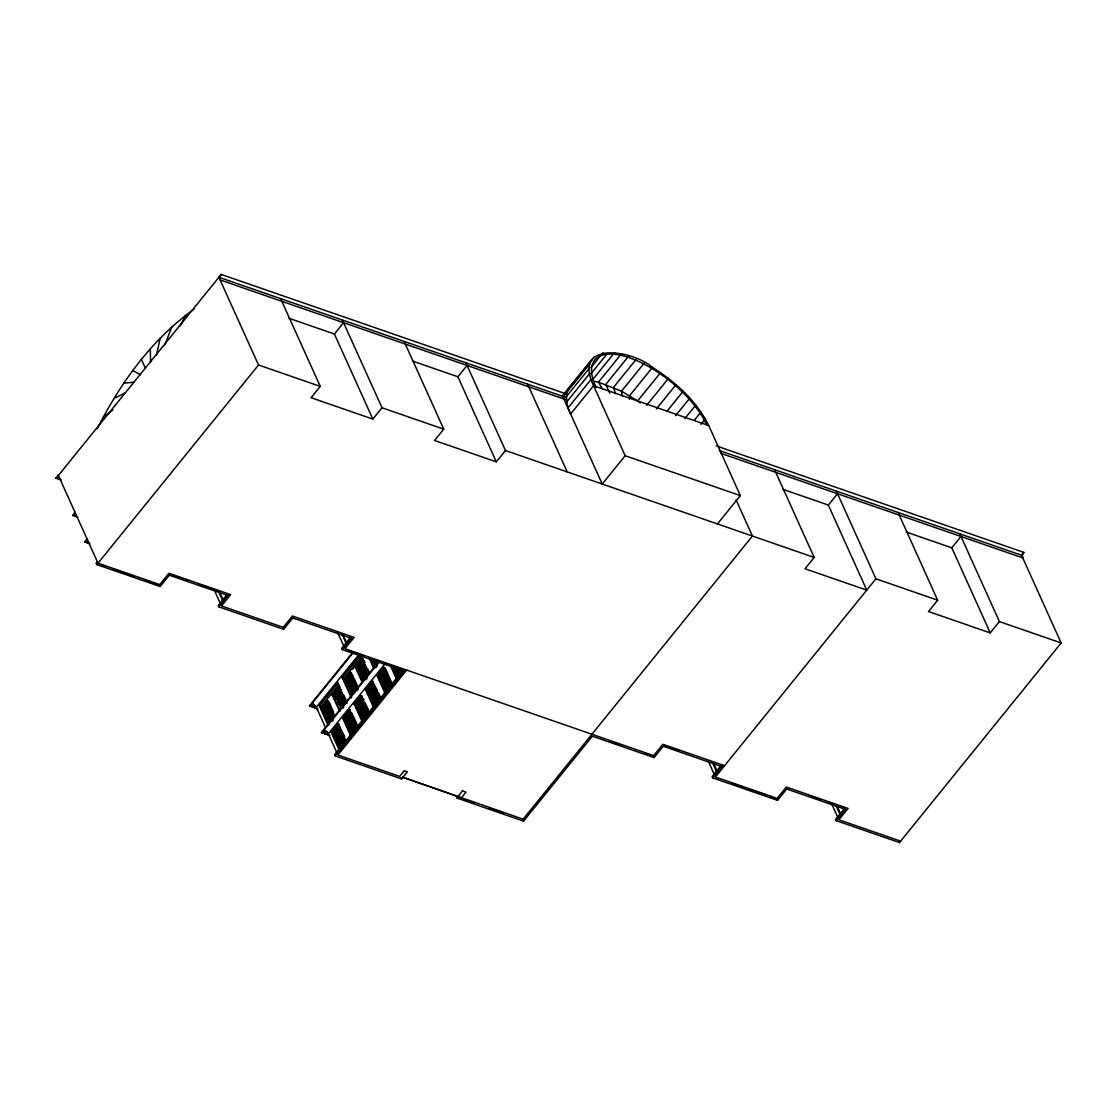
<?xml version="1.0" encoding="UTF-8"?>
<svg xmlns="http://www.w3.org/2000/svg" width="1117" height="1117" viewBox="0 0 1117 1117"><rect width="100%" height="100%" fill="white"/><g stroke="black" fill="none" stroke-linecap="round" stroke-linejoin="round"><path stroke-width="1.5" d="M629.429 399.202L629.555 395.739L652.482 367.423C675.436 381.874 696.645 400.933 708.75 425.577L740.362 495.613L717.435 523.929M325.536 709.127L326.471 711.222L325.564 712.353C324.112 709.798 327.449 703.445 330.143 706.698L328.314 708.96L327.379 708.639M336.789 697.413C336.315 695.039 338.339 690.334 341.216 691.94M336.664 730.63L337.837 733.227L336.008 735.489C334.905 733.003 337.055 727.6 340.196 729.233M348.197 682.333L349.579 678.55L352.162 677.433L348.197 682.333L348.49 684.037L350.319 681.775L349.16 679.192M347.178 719.627L349.202 715.201L351.143 714.712L347.178 719.627L347.471 721.331L351.143 716.793L350.193 714.698M359.66 668.175L361.685 663.749L363.639 663.275L359.66 668.175L359.953 669.879L363.625 665.355L362.676 663.261M358.641 705.469L360.023 701.685L362.62 700.554L358.641 705.469L358.934 707.173L360.763 704.911L359.604 702.314M370.174 692.233L370.942 688.351L373.469 686.299M382.531 674.012L383.703 676.595L381.86 678.857C380.757 676.371 382.922 670.982 386.063 672.602M652.482 367.423C632.376 349.649 572.169 340.699 593.532 385.686L570.605 414.002C566.082 404.536 562.996 389.316 574.124 383.215M156.464 355.346L160.122 338.479M164.785 345.069L171.683 327.295M97.165 428.858C120.482 382.712 151.842 339.359 194.246 308.99M180.019 326.122L185.659 315.525M61.016 479.989L56.087 478.285L58.14 474.92L98.003 563.191L159.745 584.582L168.918 573.258L230.66 594.635L221.487 605.959L283.229 627.335L292.403 616.012L354.145 637.402L344.971 648.726L653.668 755.637L662.842 744.313L724.584 765.69M58.377 475.451L221.194 274.433L564.909 393.463L562.605 396.284L602.231 484.038L625.157 455.722L593.532 385.686L708.75 425.577M74.951 512.144L72.898 515.509L77.771 517.199M89.779 543.784L84.906 542.094L86.958 538.729M292.193 616.64L292.794 617.966L283.62 629.29L218.792 606.838L227.966 595.515L169.309 575.199L160.136 586.523L96.858 564.616L96.257 563.289L97.402 561.865M96.858 564.616L258.516 365.008L218.89 277.253L566.487 397.638M342.374 320.02L382 407.761L372.827 419.084L334.402 334.011L343.575 322.673M280.632 298.644L320.258 386.384L311.084 397.708L372.827 419.084M465.859 362.788L505.484 450.528L496.311 461.852L457.886 376.764L467.06 365.441M404.117 341.397L443.742 429.151L434.569 440.475L496.311 461.852M342.277 649.605L351.45 638.282L350.85 636.955L341.676 648.279L342.277 649.605L404.019 670.982L335.226 755.93L401.603 778.912L407.328 771.833L404.242 770.758L399.663 776.427L337.92 755.05L406.714 670.102M317.731 709.058L309.479 705.762L352.064 653.18M353.447 652.314L309.73 706.293L313.877 705.818L316.125 706.866L325.466 727.46M310.442 706.084L312.425 703.626L316.306 707.187L358.892 654.604M312.858 703.822L311.154 705.93L315.106 706.153L316.306 707.187M562.326 396.004L591.801 359.604M563.987 394.189L594.565 356.449M313.291 704.073L311.88 705.818L313.779 706.475M313.723 704.352L312.578 705.762L314.114 706.293M562.759 397.261L590.055 363.542M314.142 704.659L313.249 705.762L314.449 706.181M314.547 704.995L313.877 705.818L315.678 706.377M566.417 396.535L589.343 368.219M590.921 367.521L602.943 352.693M338.507 685.154L320.16 707.815L318.959 705.148L337.306 682.501L339.428 685.475L335.114 690.809M350.487 671.82L344.022 679.82L343.087 679.499L341.886 676.832L359.157 655.525M321.082 708.136L319.881 705.469L338.228 682.822M344.022 679.82L342.821 677.153L361.154 654.506M566.766 401.841L589.706 373.525M343.087 679.499L361.433 656.852M590.921 373.734L607.313 353.503M352.651 669.153L355.89 665.16M327.839 724.821L320.761 709.141L327.644 700.652L334.723 716.332M339.303 710.677L332.224 694.983L339.107 686.494L340.029 686.815L333.145 695.305L340.238 710.998M351.436 697.971L343.687 680.825L350.57 672.336L352.693 675.31M362.243 682.361L355.15 666.667L362.034 658.178L369.113 673.858M328.775 725.142L321.682 709.463L328.566 700.973L333.662 712.269M351.701 696.84L344.622 681.147L351.492 672.657M362.508 681.216L356.086 666.989L362.955 658.499L364.756 662.479L363.835 662.158M568.176 407.691L591.102 379.375M592.75 379.515L614.587 352.539M325.27 710.649L329.236 705.735M336.734 696.491L340.699 691.591M358.124 689.552L352.148 678.061L347.569 683.716L352.12 693.825L354.187 691.269L354.675 692.345M367.074 678.675L366.111 676.553L368.177 673.998L363.611 663.903L359.032 669.558L363.597 679.667L365.65 677.125L366.139 678.187M325.801 712.883L327.867 710.342L326.932 710.021L324.879 712.562L327.714 717.142L328.747 715.871L325.899 711.292M327.393 709.449L329.459 706.907L330.381 707.229L332.308 711.473L331.386 711.152L329.32 713.707L327.393 709.449L329.766 712.967L331.833 710.412M341.984 702.202L342.905 702.523L344.971 699.982L345.935 702.104L345.013 701.783L342.947 704.338L338.856 695.291L340.922 692.749M349.872 681.705L347.806 684.246L350.654 688.826L352.721 686.285L349.872 681.705L350.794 682.026L348.727 684.567M354.312 682.85L352.246 685.391L350.333 681.133L352.386 678.591L353.321 678.913L351.255 681.454L353.167 685.712L351.31 684.889M364.645 671.554L361.796 666.975L363.849 664.433L364.784 664.755L362.718 667.296L364.645 671.554L365.664 670.284L362.83 665.704M338.856 694.481L339.777 694.802L341.607 692.54L340.685 692.219A4.035 2.36 -70.9 0 0 337.194 692.386A4.035 2.36 -70.9 0 0 336.105 697.874L341.593 708.304M350.319 680.323L352.162 679.513L351.213 677.419M328.328 709.77L330.381 707.229M339.847 699.047L340.769 699.368L338.702 701.923L337.264 698.725L339.331 696.184L337.934 695.612M341.704 699.87L340.783 699.549L342.849 696.994L343.771 697.315L341.704 699.87L339.791 695.612L341.858 693.071L342.333 694.132L340.266 696.673L339.345 696.352M360.191 670.409L359.269 670.088L361.336 667.547L363.248 671.806L361.196 674.347L362.117 674.668L360.191 670.409L362.257 667.868L360.861 667.296M326.276 713.945L328.342 711.403M330.869 708.29L328.803 710.831L327.881 710.51M337.739 699.787L339.805 697.245L338.884 696.924M349.216 685.643L351.269 683.087L350.347 682.766M353.796 679.974L351.729 682.515L350.808 682.194M360.679 671.485L362.746 668.929L361.81 668.608M326.764 715.02L328.817 712.464L327.895 712.143M331.344 709.351L329.278 711.892L327.421 711.082M338.228 700.862L340.294 698.307M349.691 686.704L351.757 684.149L350.822 683.827M361.154 672.546L363.22 669.991L362.299 669.669M327.239 716.081L329.306 713.526M350.166 687.765L352.232 685.21M361.643 673.607L363.695 671.052L362.774 670.731M366.222 667.938L364.156 670.493L363.234 670.172M338.256 702.663L340.322 700.108L338.409 695.863L336.343 698.404L337.264 698.725M351.785 685.964L349.719 688.505L350.654 688.826M363.709 671.233L365.776 668.692M329.096 714.796L327.03 717.351L329.878 721.931L328.957 721.61L331.023 719.055L329.096 714.796L330.018 715.117L327.965 717.673M329.557 714.238L331.623 711.683L332.545 712.004L330.478 714.559L332.405 718.817L329.557 714.238L330.478 714.559M340.559 700.652L338.493 703.193L341.341 707.773L340.42 707.452L342.486 704.897L340.559 700.652L341.495 700.973L339.428 703.515M350.892 689.357L352.958 686.815L352.023 686.494L349.97 689.035L352.818 693.615M355.122 691.772L352.483 685.922L354.55 683.381L356.923 686.885L354.857 689.44L353.921 689.119M363.5 672.336L361.433 674.877L364.282 679.457L363.346 679.136L365.413 676.581L363.5 672.336L365.357 673.146L367.423 670.605L367.898 671.666L365.845 674.221L364.91 673.9M367.94 673.467L365.873 676.022L363.947 671.764L366.013 669.223L366.948 669.544L364.882 672.085L366.795 676.343L364.938 675.52M621.415 353.838L598.475 382.154L593.364 381.176M330.241 714.028L331.274 712.758L328.426 708.178M339.191 702.984L340.224 701.713L337.376 697.134M341.942 700.401L344.008 697.846L343.087 697.539L341.02 700.08L343.868 704.659M356.477 687.625L354.41 690.18L355.332 690.501L353.419 686.243L355.471 683.702M362.355 675.199L364.421 672.657M373.818 661.041L374.851 659.77L372.896 660.719L375.745 665.299L374.809 664.978L376.876 662.437L375.926 660.301M328.44 718.734L330.506 716.192L329.585 715.871M330.967 715.62L333.034 713.079L333.508 714.14L331.442 716.681L330.52 716.36M339.903 704.576L341.97 702.034L341.048 701.713M351.366 690.418L353.433 687.877L352.511 687.555M355.96 684.763L353.894 687.304L352.972 686.983M362.83 676.26L364.896 673.719L363.974 673.397M374.307 662.102L375.34 660.831L376.778 664.029L375.843 663.707M328.915 719.795L330.981 717.254M340.392 705.637L342.444 703.096L341.523 702.775M351.855 691.479L353.921 688.938L352.986 688.617M356.435 685.824L354.368 688.365L353.447 688.044M363.318 677.335L365.385 674.78L364.449 674.459M374.781 663.177L376.848 660.622M329.403 720.856L331.47 718.315L330.534 717.994M332.95 716.472L331.931 717.742L330.06 716.932M340.867 706.712L341.9 705.427M345.446 701.043L343.394 703.598L342.458 703.277M352.33 692.554L354.396 689.999L353.475 689.678M363.793 678.396L365.859 675.841M368.387 672.727L366.32 675.282L365.399 674.961M375.256 664.238L377.323 661.683M331.484 718.496L333.536 715.941M351.883 693.294L353.949 690.739L352.023 686.494M378.37 660.594L377.337 661.864L376.862 660.803M332.182 719.907L331.26 719.585L329.194 722.141L324.628 712.032A4.035 2.36 -70.9 0 1 325.731 706.544A4.035 2.36 -70.9 0 1 329.222 706.377L330.143 706.698M332.196 720.088L331.721 719.027L333.788 716.472L329.222 706.377L324.628 712.032L325.564 712.353M340.657 707.983L342.724 705.427L343.645 705.749M337.697 693.35L338.856 695.933L337.027 698.195L336.105 697.874L340.685 692.219L345.251 702.314L343.184 704.869L343.659 705.93M354.647 690.711L356.714 688.156M378.607 661.124L377.574 662.395L378.063 663.456M329.683 735.628L321.487 732.347L378.272 662.241M379.626 661.404L321.724 732.878L325.885 732.417L328.314 733.771L385.002 663.777M322.45 732.668L324.433 730.211L328.314 733.771L326.988 732.682L324.824 733.953M324.865 730.42L323.162 732.515L325.452 733.311M376.457 666.891L377.49 665.62M325.298 730.658L323.874 732.403L325.787 733.059M628.731 356.016L605.805 384.332L609.812 393.184M325.731 730.937L324.586 732.347L326.122 732.892M326.15 731.244L325.256 732.361L326.457 732.766M326.555 731.579L325.885 732.417L327.672 732.975M338.954 749.423L331.204 732.277L338.088 723.774L339.01 724.095L332.126 732.598L339.875 749.744M350.417 735.265L342.668 718.119L349.551 709.616L357.957 728.228M362.536 722.573L354.131 703.961L361.014 695.458L363.737 699.773L362.816 699.451M373.343 706.949L365.594 689.803L372.478 681.314L373.399 681.635L366.53 690.124L373.609 705.804M384.807 692.791L377.071 675.645L383.941 667.156L392.346 685.768M351.338 735.586L343.589 718.44L350.473 709.937M362.802 721.428L355.066 704.282L361.936 695.779M385.742 693.112L377.993 675.967L384.876 667.477M636.453 359.046L613.512 387.362L615.453 393.505M335.714 733.771L339.68 728.87M370.104 691.311L374.6 686.76M381.567 677.153L385.547 672.252M345.67 742.791L339.666 729.499L335.072 735.168L340.601 747.399M356.658 727.572L351.129 715.341L346.549 721.01L352.539 734.302M368.596 714.489L362.592 701.183L358.012 706.852L364.016 720.144M374.991 704.925L369.476 692.694L374.055 687.039L374.991 687.36L373.148 689.622L372.226 689.301M386.943 691.828L380.939 678.536L385.519 672.881L391.522 686.173M339.763 736.843L341.83 734.288L342.751 734.609L340.685 737.164L339.763 736.843L337.837 732.584L339.903 730.029L340.825 730.35L341.313 731.426L339.247 733.967L338.325 733.646M350.752 721.624L351.673 721.931L353.74 719.39L352.777 717.268L350.71 719.809L348.853 718.999L346.787 721.54L349.146 725.059L351.213 722.504M353.293 720.13L351.227 722.685L349.3 718.426L351.366 715.871L352.302 716.192L350.235 718.748L352.148 723.006L354.215 720.451M359.171 707.703L361.238 705.162L360.316 704.841L358.25 707.382L361.098 711.962L362.131 710.691L359.283 706.112M361.796 702.998L364.645 707.564L363.611 708.848L360.777 704.269L362.83 701.727M372.743 692.805L374.6 693.629L376.666 691.074L377.141 692.135L375.089 694.69L374.153 694.369L372.24 690.111L374.307 687.569L375.703 688.952L373.637 691.493L372.715 691.172M382.112 679.387L384.164 676.846L383.243 676.525L381.176 679.066L383.55 682.585L385.616 680.03M389.47 688.714L383.703 675.953L385.77 673.411L388.13 676.916L386.063 679.471L385.142 679.15M360.763 703.459L362.606 702.649L361.657 700.541M370.397 693.015L371.319 691.884L370.369 689.789M336.357 734.428L339.191 738.993L338.172 740.278L336.245 736.019L338.311 733.464L336.915 732.906M340.685 737.164L338.772 732.906L340.825 730.35M347.708 721.861L349.775 719.32M363.611 708.848L361.699 704.59L363.765 702.048M370.746 691.954L373.595 696.533L372.561 697.804L370.635 693.545L372.701 691.004L371.305 690.432M375.089 694.69L373.162 690.432L375.228 687.89M385.616 680.211L387.683 677.656L388.618 677.977L386.552 680.532L384.625 676.274L386.691 673.733M336.72 737.08L338.786 734.539L337.865 734.218M348.183 722.922L350.249 720.381L349.328 720.06M359.66 708.764L361.713 706.223M371.123 694.606L373.19 692.065L372.254 691.744M382.586 680.448L384.653 677.907L383.717 677.586M387.166 674.794L385.114 677.335L384.178 677.014M337.208 738.142L339.275 735.6M348.672 723.984L350.738 721.442L349.803 721.121M353.251 718.329L351.199 720.87L350.263 720.549M360.135 709.826L362.201 707.284L361.28 706.963M371.598 695.682L373.664 693.126M376.192 690.013L374.125 692.554L373.19 692.247M383.061 681.524L385.128 678.968L384.206 678.647M385.588 678.41L387.655 675.855M337.683 739.203L338.716 737.932M360.609 710.901L362.676 708.346L361.754 708.024M365.203 705.232L363.137 707.787L362.215 707.466M372.087 696.743L374.139 694.188L373.218 693.866M395.013 668.427L396.046 667.156M350.766 723.244L348.699 725.799L349.635 726.12L351.687 723.565L348.853 718.999M362.69 708.527L364.756 705.972M374.153 694.369L376.22 691.814L377.141 692.135M385.17 680.77L383.103 683.325L384.025 683.646L386.091 681.091L383.243 676.525M395.6 667.896L394.566 669.167L396.521 668.217M338.409 740.808L340.476 738.253L339.54 737.932L337.474 740.487L339.847 743.992M343.603 745.346L340.001 737.374L342.067 734.818L343.478 736.201L341.411 738.756M351.003 723.774L348.951 726.329L351.785 730.895L353.852 728.354L351.003 723.774L351.939 724.095L349.872 726.65M354.312 727.781L351.464 723.216L353.53 720.66L354.452 720.982L352.4 723.537L354.312 727.781L355.346 726.511L352.497 721.945M361.336 712.492L363.402 709.937L362.467 709.616L360.414 712.171L363.262 716.751L364.282 715.466L361.447 710.901M365.776 713.637L362.927 709.058L364.994 706.502L365.915 706.824L363.863 709.379L365.776 713.637L366.809 712.353L363.96 707.787M372.799 698.334L374.865 695.779L373.944 695.458L371.877 698.013L374.237 701.518M376.317 699.158L374.39 694.9L376.457 692.345L377.392 692.666L377.867 693.741L375.801 696.282L374.879 695.961M384.262 684.176L386.328 681.635L385.407 681.314L383.34 683.855L385.7 687.374M387.92 678.201L385.868 680.742L388.716 685.321L390.768 682.766L389.847 682.445M396.87 667.156L394.804 669.697L397.652 674.277L399.718 671.722L397.345 668.217M341.439 740.557L342.374 740.878L340.922 737.695L342.989 735.14M375.843 698.083L376.764 698.404L375.326 695.221L377.392 692.666M386.789 681.063L388.856 678.508L389.33 679.583L387.264 682.124L386.342 681.803M395.725 670.018L396.758 668.748L395.837 668.427M644.411 362.871L621.485 391.187L622.281 396.27M338.884 741.87L340.95 739.314L340.029 738.993M350.347 727.712L352.413 725.156M361.81 713.554L363.877 711.012L362.955 710.691M373.287 699.396L375.34 696.854L374.418 696.533M384.751 685.238L386.817 682.696L385.882 682.375M396.214 671.08L398.28 668.538M339.373 742.931L341.425 740.389L340.503 740.068M350.836 728.773L352.888 726.232L351.967 725.91M355.415 723.118L353.349 725.659L351.492 724.849M362.299 714.615L364.365 712.074M373.762 700.457L375.829 697.916L374.893 697.594M378.342 694.802L376.289 697.343L375.354 697.022M385.225 686.299L387.292 683.758M396.689 672.141L398.755 669.6L399.23 670.661M367.367 710.021L362.327 716.43L363.262 716.751M385.267 688.114L390.294 681.705L389.819 680.644L387.753 683.185L386.817 682.864M400.724 668.818L396.73 673.956L397.652 674.277M340.559 745.584L342.626 743.042L341.704 742.721L339.638 745.276L341.048 746.659M344.231 739.608L342.165 742.149L344.05 744.606L346.116 742.051M352.037 731.44L354.089 728.884L353.167 728.563L351.101 731.118L352.986 733.562L355.052 731.007L354.131 730.686M354.592 730.127L353.628 728.005L355.695 725.45L357.091 726.832M363.5 717.282L365.566 714.726L364.631 714.405L362.564 716.96L364.463 719.404M366.53 717.03L365.091 713.847L367.158 711.292L368.079 711.613L366.013 714.168L366.976 716.29L366.055 715.969M374.963 703.124L377.029 700.568L376.094 700.247L374.041 702.802L375.926 705.246M377.993 702.872L376.555 699.689L378.621 697.134L380.506 699.591M389.428 686.913L387.571 686.089L385.505 688.644L387.39 691.088L388.423 689.817M400.431 673.328L399.034 671.931L396.968 674.486L398.378 675.869M400.933 674.556L399.495 671.373L400.514 670.102L402.413 672.546M372.91 696.743L375.759 701.308L373.79 702.272L378.831 695.863L379.305 696.924L377.239 699.479M386.189 688.435L388.255 685.88L385.407 681.314M398.308 670.34L400.179 671.163L401.212 669.893M343.087 742.47L345.153 739.929L345.628 740.99M355.513 730.448L354.55 728.326L356.616 725.771M377.043 700.75L377.965 701.071L377.49 700.01L379.543 697.455M386.426 688.966L388.493 686.41M388.953 685.852L391.02 683.297L390.084 682.976L388.018 685.531L389.917 687.974M397.889 674.808L399.956 672.252M399.509 673.006L401.38 673.816L400.417 671.694L402.483 669.139M391.969 685.433L390.936 686.704L389.051 684.26M400.919 674.389L399.886 675.659L398.001 673.216M602.622 389.372L598.475 382.154L621.485 391.187L637.612 400.947L660.538 372.645M646.603 405.373L668.441 378.412M656.377 408.92L676.036 384.653M666.821 411.475L683.199 391.257M675.631 415.636L689.831 398.099M684.875 418.554L695.793 405.08M694.439 420.146L700.987 412.061M700.959 424.334L705.33 418.931M786.117 787.694L786.717 789.021L777.558 800.344L712.73 777.893L721.889 766.569L663.247 746.254L654.073 757.577L592.331 736.201L523.538 821.135L457.16 798.152L462.592 790.417M461.405 797.803L465.984 792.148L462.899 791.073M526.219 815.773L528.397 813.064M774.57 469.698L814.181 557.439L805.008 568.762L866.75 590.139L828.339 505.066L837.513 493.728M836.312 491.075L875.923 578.815L715.411 777.013L777.153 798.39L786.326 787.066L848.068 808.457L838.895 819.78L900.637 841.157M959.796 533.842L999.408 621.583L990.234 632.906L951.824 547.819L960.997 536.495M898.054 512.452L937.666 600.206L928.492 611.53L990.234 632.906M836.2 820.66L845.374 809.336L844.773 807.996L835.6 819.333L836.2 820.66L899.492 842.567L1061.15 642.959L1021.538 555.219L1023.828 552.384L716.29 445.892M103.392 417.116L112.915 409.827M114.185 398.28L124.922 393.142M123.959 383.131L134.096 382.196M719.32 450.556L1021.538 555.219M566.64 399.928L220.091 279.92A4.035 2.36 -70.9 0 1 221.194 274.433M720.521 453.223L1022.739 557.872A4.035 2.36 -70.9 0 1 1023.828 552.384M288.912 318.247L334.402 334.011M412.396 361.014L457.886 376.764M782.849 489.302L828.339 505.066M906.32 532.069L951.824 547.819M625.157 455.722L740.362 495.613M258.516 365.008L320.258 386.384M382 407.761L443.742 429.151M505.484 450.528L814.181 557.439M875.923 578.815L937.666 600.206M999.408 621.583L1061.15 642.959M55.85 477.755L60.779 479.458M84.669 541.563L89.528 543.253M170.343 574.431L188.256 580.645M199.664 584.596L217.592 590.795M664.266 745.486L678.941 750.568M808.931 795.583L820.339 799.535M828.479 802.355L843.153 807.437M292.794 617.966L351.45 638.282M786.717 789.021L845.374 809.336M96.257 563.289L104.37 566.096M112.482 568.902L133.579 576.204M144.931 580.142L159.536 585.196M348.169 650.527L362.802 655.595M383.913 662.898L392.039 665.718M609.603 741.06L620.968 744.997M645.347 753.444L650.22 755.134M731.565 783.296L765.606 795.081M770.465 796.77L775.324 798.46M399.495 671.373L400.417 671.694M376.094 664.238L377.015 664.559M399.97 672.434L400.891 672.755M397.764 672.685L398.685 673.006L396.758 668.748M375.982 665.83L375.061 665.509L377.113 662.967L377.602 664.029M385.742 671.135L386.677 671.457A6.046 3.533 -70.9 0 0 384.388 669.879L381.428 671.722L379.529 675.897A6.046 3.533 -70.9 0 0 379.794 679.96L378.872 679.639M362.704 665.034L363.625 665.355M361.782 666.165L362.704 666.486L361.531 663.903M384.611 674.012L385.533 674.333L384.583 672.225M384.737 674.682L387.096 678.187M361.796 666.975L362.718 667.296M383.69 675.143L384.611 675.464L383.452 672.867M362.271 668.05L363.193 668.371L365.259 665.816L365.748 666.877L363.681 669.432L362.746 669.111M383.703 675.953L384.625 676.274M355.15 666.667L356.086 666.989M364.742 669.963L365.664 670.284M382.768 676.274L383.703 676.595M359.953 668.427L360.875 668.748L359.925 666.654M360.302 668.818L363.151 673.397L362.215 673.076M364.98 670.493L367.828 675.073L366.907 674.752M377.071 675.645L377.993 675.967M381.86 677.405L382.782 677.726L381.832 675.631M359.953 669.879L359.032 669.558A4.035 2.36 -70.9 0 1 360.121 664.07A4.035 2.36 -70.9 0 1 363.611 663.903M382.209 677.796L385.058 682.375L384.136 682.054M386.901 679.471L389.735 684.037L388.814 683.716M363.947 671.764L364.882 672.085M384.681 679.708L386.552 680.532M356.951 670.661L357.887 670.982A6.046 3.533 -70.9 0 1 357.622 666.919L359.52 662.744L362.48 660.915A6.046 3.533 -70.9 0 1 364.756 662.479M362.467 673.607L365.315 678.187L364.379 677.865M384.374 682.585L387.222 687.15L386.287 686.843M386.37 683.436L388.227 684.26M386.845 684.498L387.767 684.819M387.781 685L388.716 685.321M364.617 678.396L366.027 679.778M388.046 687.164L388.967 687.486M386.538 687.374L387.934 688.756M389.456 688.547L387.571 686.089M352.372 676.316L353.293 676.637M374.279 685.293L377.183 689.999M351.227 679.192L352.162 679.513M351.352 679.862L354.201 684.442L353.279 684.121M341.886 676.832L342.821 677.153M373.148 688.17L374.069 688.491L373.12 686.383M373.273 688.84L376.122 693.42L375.186 693.098M350.333 681.133L351.255 681.454M349.398 681.454L350.319 681.775M372.24 690.111L373.162 690.432M351.283 683.269L352.218 683.59L354.271 681.035L354.759 682.096L352.693 684.651L351.771 684.33M343.687 680.825L344.622 681.147M348.476 682.585L349.412 682.906M348.839 682.976L351.687 687.555L350.752 687.234M353.517 684.651L355.89 688.156M348.49 684.037L347.569 683.716A4.035 2.36 -70.9 0 1 348.658 678.228A4.035 2.36 -70.9 0 1 352.148 678.061M365.594 689.803L366.53 690.124M370.397 691.563L371.319 691.884M375.424 693.629L378.272 698.195L377.351 697.874M352.483 685.922L353.419 686.243M345.488 684.819L346.424 685.14A6.046 3.533 -70.9 0 1 346.158 681.077L348.057 676.902L351.017 675.059A6.046 3.533 -70.9 0 1 352.707 675.757M370.635 693.545L369.713 693.224L371.779 690.683L373.692 694.928L371.64 697.483L372.561 697.804M374.39 694.9L375.326 695.221M378.384 696.603L379.305 696.924M351.003 687.765L353.838 692.345L352.916 692.023M355.681 689.44L357.091 690.823M367.395 693.797L368.331 694.118A6.046 3.533 -70.9 0 1 368.065 690.041L369.964 685.88L372.924 684.037A6.046 3.533 -70.9 0 1 374.628 684.735M372.673 696.212L373.595 696.533M377.588 698.404L378.998 699.8M353.949 690.739L354.871 691.06M375.382 698.656L376.303 698.977M376.555 699.689L377.49 700.01M374.823 700.987L375.759 701.308M375.075 701.532L376.96 703.975M339.763 693.35L340.699 693.671L339.75 691.563M339.889 694.02L342.737 698.6L341.816 698.279M361.671 702.328L362.606 702.649M338.856 695.291L339.791 695.612M360.777 704.269L361.699 704.59M339.819 697.427L340.741 697.748L342.807 695.193L343.296 696.254L341.23 698.809L339.359 697.985M332.224 694.983L333.145 695.305M337.013 696.743L337.948 697.064L336.999 694.969M342.053 698.809L344.902 703.375L343.98 703.054M361.252 705.33L362.173 705.651L364.24 703.11L364.714 704.171L362.662 706.712L360.791 705.902M354.131 703.961L355.066 704.282M363.723 707.256L364.645 707.564M358.92 705.721L359.856 706.042L358.906 703.947M340.322 700.108L341.243 700.429M345.251 702.314L346.172 702.635M358.934 707.173L358.012 706.852A4.035 2.36 -70.9 0 1 359.102 701.364A4.035 2.36 -70.9 0 1 362.592 701.183M341.509 701.141L342.43 701.462L344.497 698.921L344.008 697.846M334.025 698.977L334.946 699.298A6.046 3.533 -70.9 0 1 334.681 695.235L336.594 691.06L339.554 689.217A6.046 3.533 -70.9 0 1 341.243 689.915M362.927 709.058L363.863 709.379M339.289 701.392L340.224 701.713M339.526 701.923L342.374 706.489L341.453 706.181M363.416 710.119L364.337 710.44L366.404 707.885L366.879 708.96L364.812 711.501L363.891 711.18M344.218 703.598L345.139 703.919M355.932 707.941L356.868 708.262A6.046 3.533 -70.9 0 1 356.602 704.199L358.501 700.038L361.461 698.195A6.046 3.533 -70.9 0 1 363.737 699.773M361.196 710.37L362.131 710.691M365.887 712.032L366.809 712.353M341.997 703.836L342.933 704.157M366.125 712.562L368.01 715.02M363.43 711.752L365.301 712.562M363.919 712.814L364.84 713.135M361.098 711.962L360.163 711.641L362.229 709.086L360.316 704.841M365.091 713.847L366.013 714.168M341.69 706.712L343.101 708.094M365.566 714.908L366.502 715.229M365.119 715.466L366.041 715.788M363.36 715.145L364.282 715.466M363.597 715.676L365.482 718.133M329.445 704.632L330.367 704.953M351.352 713.609L352.274 713.931A6.046 3.533 -70.9 0 0 351.687 713.037M328.3 707.508L329.222 707.829L328.286 705.721M318.959 705.148L319.881 705.469M350.207 716.486L351.143 716.793M350.333 717.156L353.181 721.722L352.26 721.4M349.3 717.617L350.221 717.938L349.049 715.341M349.3 718.426L350.235 718.748M320.761 709.141L321.682 709.463M330.353 712.437L331.274 712.758M348.378 718.748L349.3 719.069L348.141 716.472M325.55 710.901L326.471 711.222M309.479 705.762L317.661 708.583M330.59 712.967L333.438 717.533L332.503 717.212M328.831 712.646L329.766 712.967M342.668 718.119L343.589 718.44M347.457 719.879L348.392 720.2L347.443 718.105M347.82 720.27L350.668 724.835L349.733 724.514M347.471 721.331L346.549 721.01A4.035 2.36 -70.9 0 1 347.638 715.522A4.035 2.36 -70.9 0 1 351.129 715.341M350.291 722.182L352.148 723.006M322.562 713.135L323.483 713.456A6.046 3.533 -70.9 0 1 323.218 709.379L325.131 705.218L328.091 703.375A6.046 3.533 -70.9 0 1 329.78 704.073M351.464 723.216L352.4 723.537M327.826 715.55L328.747 715.871M328.063 716.081L330.911 720.647L329.99 720.325M332.754 717.742L333.676 718.063M351.953 724.277L352.874 724.598L354.941 722.043L355.904 724.179L350.864 730.588L351.785 730.895M344.469 722.099L345.39 722.42A6.046 3.533 -70.9 0 1 345.125 718.357L347.038 714.196L349.998 712.353A6.046 3.533 -70.9 0 1 350.92 712.506M354.424 726.19L355.346 726.511M327.714 717.142L326.792 716.821L328.859 714.266L326.932 710.021M349.97 725.059L352.344 728.563M354.661 726.72L356.546 729.178M331.721 719.027L333.117 720.409M352.902 726.399L353.838 726.72M352.455 726.972L353.377 727.293M332.671 720.968L331.26 719.585M353.628 728.005L354.55 728.326M354.103 729.066L355.038 729.387M353.656 729.624L354.578 729.946M351.897 729.303L352.818 729.624M352.134 729.834L354.019 732.291M339.889 727.767L344.776 736.857M338.744 730.63L339.68 730.951L338.73 728.856M338.87 731.314L341.718 735.88L340.797 735.558M337.837 731.775L338.758 732.096L337.585 729.499M337.837 732.584L338.772 732.906M331.204 732.277L332.126 732.598M338.8 734.707L339.722 735.028L341.788 732.487L342.277 733.548L340.21 736.089L338.339 735.279M335.994 734.037L336.915 734.358L335.98 732.249M341.034 736.089L343.394 739.608M336.008 735.489L335.072 735.168A4.035 2.36 -70.9 0 1 336.175 729.68A4.035 2.36 -70.9 0 1 339.666 729.499M336.245 736.019L335.323 735.698L337.376 733.143L339.303 737.402L337.236 739.957L338.172 740.278M340.001 737.374L340.922 737.695M343.98 739.077L344.916 739.398L342.849 741.939L340.978 741.129M321.487 732.347L329.669 735.181M333.006 736.257L333.927 736.578A6.046 3.533 -70.9 0 1 333.662 732.515L335.575 728.34L338.535 726.511A6.046 3.533 -70.9 0 1 340.224 727.195M338.269 738.672L339.191 738.993M340.964 739.496L341.886 739.817L343.952 737.262L344.427 738.337L339.4 744.732L340.322 745.053L342.388 742.512L339.54 737.932M342.961 740.348L343.882 740.669M338.507 739.203L341.355 743.782L340.434 743.461M343.198 740.878L345.083 743.336M342.64 743.224L343.575 743.545M342.179 743.782L344.05 744.606M340.671 743.992L342.556 746.449M342.668 744.844L343.589 745.165M474.376 802.997L456.56 796.826L457.16 798.152M488.939 808.038L503.516 813.078M132.853 370.551L140.407 374.753M637.612 400.947L640.236 402.874M593.532 383.564L596.324 387.627M898.892 841.241L899.492 842.567M736.075 499.816L752.439 536.048L523.133 819.194L402.595 777.167L458.305 796.742M836.898 805.706L840.193 813.008M835.963 805.385L839.928 814.153M831.369 803.109L838.295 818.454M776.957 799.018L777.558 800.344M721.889 766.569L721.289 765.243L712.129 776.566L712.73 777.893M713.414 762.939L717.365 771.707M712.478 762.618L716.444 771.386M708.583 761.878L714.126 774.151M527.601 384.164L567.227 471.905M653.473 756.251L654.073 757.577M522.938 819.808L523.538 821.135M404.019 670.982L403.419 669.655L334.625 754.603L335.226 755.93M400.179 671.163L398.294 668.706L399.244 670.842M399.034 671.931L400.472 675.129M394.524 667.366L395.488 669.488M393.282 666.332L398.406 677.67M391.257 665.802L397.205 678.954M390.336 665.481L396.94 680.099M385.477 668.804L392.612 684.623M391.02 683.297L391.495 684.358M372.659 660.189L376.01 667.631M370.006 658.29L374.628 668.524M369.085 657.969L373.706 668.203M367.409 668.329L369.378 672.727M378.509 692.931L380.492 697.315M372.478 681.314L380.227 698.46M380.059 700.331L374.055 687.039A4.035 2.36 -70.9 0 0 370.565 687.206A4.035 2.36 -70.9 0 0 369.476 692.694M371.989 687.025L373.148 689.622M360.623 665.034L361.796 667.617M371.067 688.156L372.24 690.753M373.944 695.458L375.857 699.717M376.094 700.247L377.546 703.445M342.961 634.651L346.926 643.42M342.039 634.33L346.661 644.565M337.446 632.054L343.673 645.863M401.003 777.586L401.603 778.912M353.963 678.103L357.915 686.885M365.064 702.705L368.359 710.007M350.57 672.336L358.32 689.482M361.014 695.458L369.42 714.07M350.068 678.061L351.241 680.644M360.512 701.183L361.685 703.78M362.467 709.616L364.393 713.875M364.631 714.405L365.594 716.542M348.462 680.812L348.811 681.579M343.813 695.179L347.108 702.495M352.93 715.397L358.222 727.097M339.107 686.494L346.842 703.64M338.605 692.205L339.777 694.802M342.724 705.427L343.687 707.564M353.167 728.563L354.606 731.761M338.088 723.774L345.823 740.934M327.141 706.363L328.314 708.96M326.22 707.494L327.393 710.091M341.704 742.721L343.142 745.919M283.02 627.963L283.62 629.29M327.351 731.649L336.622 752.188M141.384 359.367L145.503 368.47M227.966 595.515L227.365 594.188L218.192 605.512L218.792 606.838M219.477 591.884L223.442 600.653M218.555 591.563L222.52 600.332M214.646 590.823L220.887 604.632M150.306 349.021L150.586 362.327M56.087 478.285A7.065 4.133 -70.9 0 1 59.578 478.118M72.898 515.509A4.035 2.36 -70.9 0 1 76.389 515.342M84.906 542.094A4.035 2.36 -70.9 0 1 88.397 541.927M595.57 386.384A72.507 30.941 39 0 1 629.527 357.775A72.507 30.941 39 0 1 706.712 424.879M380.939 678.536A4.035 2.36 -70.9 0 1 382.028 673.048A4.035 2.36 -70.9 0 1 385.519 672.881"/></g></svg>
